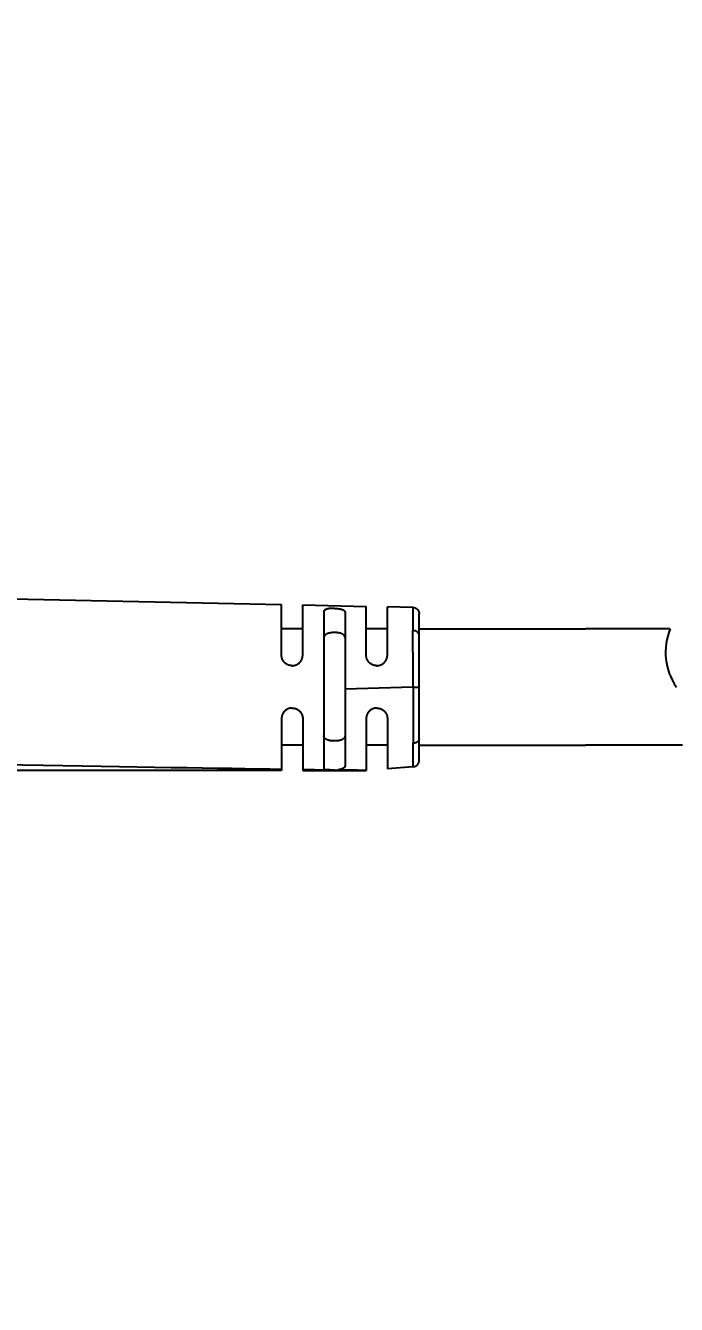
# Model space of a CAD drawing. Header units: inches. Extents: x 0 to 77285, y -118 to 40065.
# Drawn here: x 12910.6 to 12941.3, y 23756.4 to 23816.8 of the extents above; entities that cross this region are included whole.
import ezdxf

# ---------------------------------------------------------------- set-up
doc = ezdxf.new("R2010")
doc.units = ezdxf.units.IN
doc.header["$LTSCALE"] = 5
doc.header["$MEASUREMENT"] = 0
doc.layers.add('55', color=5, linetype='Continuous')
doc.styles.add('SCI', font='')
doc.styles.get('SCI').set_extended_font_data('Gulim')
doc.dimstyles.new('SCH', dxfattribs={"dimtxt": 2.5, "dimasz": 2, "dimexe": 1.25, "dimexo": 0.625, "dimtad": 1, "dimdec": 8, "dimtxsty": 'SCI', "dimcen": 2.5, "dimclrd": 4, "dimclre": 4, "dimclrt": 7, "dimadec": 8, "dimazin": 2, "dimtfac": 1, "dimtdec": 8, "dimtmove": 0, "dimatfit": 3, "dimfxl": 1, "dimarcsym": 0})

# ---------------------------------------------------------------- blocks, each defined once
blk = doc.blocks.new('A$C9060243b')
for p, q in [((-2.75, -383.636), (-2.75, -387.642)), ((2.75, -383.056), (2.75, -387.642)), ((-2.75, -395.504), (-2.75, -387.642)), ((2.75, -395.504), (2.75, -387.642)), ((3.465, -395.504), (-3.465, -395.504)), ((0, -395.789), (0, -395.504)), ((-3.765, -395.798), (-3.791, -397.004)), ((-3.765, -395.798), (-2.667, -395.795)), ((0, -395.789), (0.097, -399.004)), ((3.764, -395.78), (3.864, -397.004)), ((-1.509, -397.004), (-3.791, -397.004)), ((-2.762, -398.004), (-2.762, -397.004)), ((1.491, -397.004), (3.864, -397.004)), ((2.738, -398.004), (2.738, -397.004)), ((-3.877, -401.004), (-3.812, -398.004)), ((-1.509, -398.004), (-3.812, -398.004)), ((1.491, -398.004), (3.942, -398.004)), ((3.942, -401.004), (3.942, -398.004)), ((-3.536, -399.004), (3.731, -399.004)), ((-3.562, -400.004), (3.817, -400.004)), ((-1.509, -401.004), (-3.877, -401.004)), ((-2.762, -402.004), (-2.762, -401.004)), ((1.491, -401.004), (3.942, -401.004)), ((2.738, -402.004), (2.738, -401.004)), ((-4.361, -423.504), (-3.898, -402.004)), ((-1.509, -402.004), (-3.898, -402.004)), ((1.491, -402.004), (3.942, -402.004)), ((3.942, -402.004), (3.942, -423.504))]:
    blk.add_line(p, q)
for points in [[(-3.765, -395.798), (-3.763, -395.773), (-3.76, -395.75), (-3.755, -395.727), (-3.748, -395.705), (-3.74, -395.683), (-3.729, -395.662), (-3.718, -395.643), (-3.705, -395.624), (-3.69, -395.606), (-3.675, -395.59), (-3.658, -395.574), (-3.64, -395.56), (-3.621, -395.548), (-3.601, -395.537), (-3.58, -395.527), (-3.559, -395.519), (-3.536, -395.513), (-3.513, -395.508), (-3.489, -395.505), (-3.465, -395.504)], [(-2.454, -395.504), (-2.471, -395.505), (-2.488, -395.508), (-2.504, -395.513), (-2.52, -395.519), (-2.535, -395.527), (-2.55, -395.536), (-2.564, -395.547), (-2.577, -395.56), (-2.59, -395.574), (-2.602, -395.589), (-2.613, -395.605), (-2.623, -395.623), (-2.633, -395.641), (-2.641, -395.661), (-2.648, -395.681), (-2.654, -395.703), (-2.659, -395.725), (-2.663, -395.748), (-2.665, -395.771), (-2.667, -395.795)], [(2.446, -395.504), (2.463, -395.505), (2.479, -395.508), (2.495, -395.512), (2.51, -395.518), (2.525, -395.526), (2.539, -395.535), (2.553, -395.545), (2.566, -395.557), (2.579, -395.57), (2.59, -395.584), (2.601, -395.6), (2.612, -395.617), (2.621, -395.634), (2.629, -395.653), (2.637, -395.673), (2.643, -395.693), (2.648, -395.714), (2.653, -395.736), (2.656, -395.759), (2.657, -395.782)], [(3.764, -395.78), (3.761, -395.757), (3.757, -395.734), (3.751, -395.712), (3.743, -395.691), (3.734, -395.671), (3.723, -395.651), (3.711, -395.633), (3.698, -395.615), (3.684, -395.599), (3.668, -395.583), (3.652, -395.569), (3.634, -395.556), (3.615, -395.545), (3.596, -395.534), (3.576, -395.525), (3.555, -395.518), (3.533, -395.512), (3.511, -395.508), (3.488, -395.505), (3.465, -395.504)], [(0, -395.789), (-0.154, -395.789), (-0.306, -395.789), (-0.457, -395.79), (-0.606, -395.79), (-0.754, -395.79), (-0.9, -395.791), (-1.043, -395.791), (-1.185, -395.791), (-1.324, -395.792), (-1.461, -395.792), (-1.596, -395.792), (-1.727, -395.793), (-1.856, -395.793), (-1.982, -395.793), (-2.105, -395.794), (-2.224, -395.794), (-2.34, -395.794), (-2.453, -395.795), (-2.562, -395.795), (-2.667, -395.795)], [(0, -395.789), (0.144, -395.788), (0.289, -395.788), (0.435, -395.788), (0.58, -395.787), (0.726, -395.787), (0.871, -395.787), (1.015, -395.786), (1.157, -395.786), (1.299, -395.785), (1.438, -395.785), (1.575, -395.785), (1.709, -395.785), (1.84, -395.784), (1.969, -395.784), (2.093, -395.784), (2.215, -395.783), (2.332, -395.783), (2.445, -395.783), (2.553, -395.782), (2.657, -395.782)], [(3.764, -395.78), (3.715, -395.78), (3.665, -395.78), (3.615, -395.78), (3.563, -395.78), (3.512, -395.78), (3.459, -395.78), (3.406, -395.78), (3.353, -395.781), (3.298, -395.781), (3.243, -395.781), (3.188, -395.781), (3.131, -395.781), (3.074, -395.781), (3.017, -395.781), (2.958, -395.782), (2.9, -395.782), (2.84, -395.782), (2.78, -395.782), (2.719, -395.782), (2.657, -395.782)], [(-1.009, -397.504), (-1.009, -397.491), (-1.009, -397.478), (-1.01, -397.465), (-1.011, -397.452), (-1.013, -397.439), (-1.015, -397.426), (-1.017, -397.413), (-1.02, -397.4), (-1.023, -397.388), (-1.026, -397.375), (-1.029, -397.362), (-1.033, -397.35), (-1.037, -397.337), (-1.042, -397.325), (-1.047, -397.313), (-1.052, -397.301), (-1.057, -397.289), (-1.063, -397.278), (-1.069, -397.266), (-1.075, -397.255), (-1.078, -397.251), (-1.08, -397.246), (-1.083, -397.241), (-1.086, -397.237), (-1.089, -397.232), (-1.092, -397.227), (-1.095, -397.223), (-1.098, -397.218), (-1.101, -397.214), (-1.105, -397.21), (-1.108, -397.205), (-1.111, -397.201), (-1.114, -397.196), (-1.118, -397.192), (-1.121, -397.188), (-1.125, -397.184), (-1.128, -397.18), (-1.132, -397.176), (-1.135, -397.172), (-1.139, -397.167), (-1.143, -397.163), (-1.147, -397.159), (-1.151, -397.155), (-1.155, -397.151), (-1.159, -397.147), (-1.163, -397.143), (-1.167, -397.139), (-1.171, -397.135), (-1.175, -397.132), (-1.179, -397.128), (-1.184, -397.124), (-1.188, -397.121), (-1.192, -397.117), (-1.197, -397.113), (-1.201, -397.11), (-1.206, -397.106), (-1.21, -397.103), (-1.215, -397.1), (-1.219, -397.096), (-1.224, -397.093), (-1.228, -397.09), (-1.233, -397.087), (-1.237, -397.084), (-1.242, -397.081), (-1.247, -397.078), (-1.251, -397.075), (-1.256, -397.073), (-1.261, -397.07), (-1.266, -397.067), (-1.271, -397.064), (-1.275, -397.062), (-1.28, -397.059), (-1.285, -397.057), (-1.29, -397.054), (-1.295, -397.052), (-1.3, -397.05), (-1.305, -397.047), (-1.31, -397.045), (-1.315, -397.043), (-1.32, -397.041), (-1.327, -397.038), (-1.334, -397.036), (-1.341, -397.033), (-1.348, -397.031), (-1.355, -397.028), (-1.362, -397.026), (-1.369, -397.024), (-1.376, -397.022), (-1.383, -397.02), (-1.391, -397.018), (-1.398, -397.017), (-1.405, -397.015), (-1.412, -397.014), (-1.419, -397.012), (-1.427, -397.011), (-1.434, -397.01), (-1.441, -397.009), (-1.449, -397.008), (-1.456, -397.007), (-1.463, -397.006), (-1.465, -397.006), (-1.468, -397.006), (-1.47, -397.006), (-1.472, -397.005), (-1.474, -397.005), (-1.477, -397.005), (-1.479, -397.005), (-1.481, -397.005), (-1.484, -397.005), (-1.486, -397.005), (-1.488, -397.005), (-1.49, -397.004), (-1.493, -397.004), (-1.495, -397.004), (-1.497, -397.004), (-1.5, -397.004), (-1.502, -397.004), (-1.504, -397.004), (-1.506, -397.004), (-1.509, -397.004)], [(-1.009, -397.504), (-1.009, -397.507), (-1.009, -397.509), (-1.009, -397.512), (-1.009, -397.514), (-1.009, -397.516), (-1.009, -397.519), (-1.009, -397.521), (-1.009, -397.524), (-1.009, -397.526), (-1.009, -397.529), (-1.009, -397.531), (-1.009, -397.534), (-1.01, -397.536), (-1.01, -397.539), (-1.01, -397.541), (-1.01, -397.544), (-1.01, -397.546), (-1.011, -397.549), (-1.011, -397.551), (-1.011, -397.554), (-1.012, -397.561), (-1.013, -397.569), (-1.014, -397.577), (-1.015, -397.585), (-1.017, -397.593), (-1.018, -397.6), (-1.02, -397.608), (-1.021, -397.616), (-1.023, -397.624), (-1.025, -397.631), (-1.027, -397.639), (-1.029, -397.646), (-1.032, -397.654), (-1.034, -397.662), (-1.037, -397.669), (-1.039, -397.676), (-1.042, -397.684), (-1.045, -397.691), (-1.048, -397.698), (-1.051, -397.706), (-1.053, -397.711), (-1.056, -397.716), (-1.058, -397.721), (-1.061, -397.727), (-1.063, -397.732), (-1.066, -397.737), (-1.069, -397.742), (-1.072, -397.747), (-1.075, -397.752), (-1.077, -397.757), (-1.08, -397.762), (-1.083, -397.767), (-1.086, -397.772), (-1.09, -397.777), (-1.093, -397.782), (-1.096, -397.787), (-1.099, -397.791), (-1.103, -397.796), (-1.106, -397.801), (-1.109, -397.805), (-1.113, -397.81), (-1.117, -397.814), (-1.12, -397.819), (-1.124, -397.823), (-1.128, -397.828), (-1.131, -397.832), (-1.135, -397.837), (-1.139, -397.841), (-1.143, -397.845), (-1.147, -397.849), (-1.151, -397.854), (-1.155, -397.858), (-1.159, -397.862), (-1.163, -397.866), (-1.167, -397.87), (-1.172, -397.874), (-1.176, -397.877), (-1.18, -397.881), (-1.185, -397.885), (-1.189, -397.889), (-1.193, -397.892), (-1.197, -397.895), (-1.202, -397.899), (-1.206, -397.902), (-1.21, -397.905), (-1.214, -397.908), (-1.219, -397.912), (-1.223, -397.915), (-1.228, -397.918), (-1.232, -397.921), (-1.237, -397.924), (-1.241, -397.927), (-1.246, -397.929), (-1.25, -397.932), (-1.255, -397.935), (-1.259, -397.938), (-1.264, -397.94), (-1.269, -397.943), (-1.273, -397.945), (-1.278, -397.948), (-1.289, -397.953), (-1.3, -397.958), (-1.311, -397.963), (-1.322, -397.968), (-1.333, -397.972), (-1.345, -397.976), (-1.356, -397.98), (-1.368, -397.984), (-1.379, -397.987), (-1.391, -397.99), (-1.403, -397.993), (-1.415, -397.995), (-1.426, -397.997), (-1.438, -397.999), (-1.45, -398.001), (-1.462, -398.002), (-1.474, -398.003), (-1.485, -398.004), (-1.497, -398.004), (-1.509, -398.004)], [(0.991, -397.504), (0.991, -397.502), (0.991, -397.499), (0.991, -397.497), (0.991, -397.494), (0.992, -397.492), (0.992, -397.489), (0.992, -397.487), (0.992, -397.484), (0.992, -397.482), (0.992, -397.479), (0.992, -397.477), (0.992, -397.474), (0.992, -397.472), (0.993, -397.47), (0.993, -397.467), (0.993, -397.465), (0.993, -397.462), (0.993, -397.46), (0.994, -397.457), (0.994, -397.455), (0.995, -397.447), (0.996, -397.439), (0.997, -397.431), (0.998, -397.423), (0.999, -397.416), (1.001, -397.408), (1.002, -397.4), (1.004, -397.392), (1.006, -397.384), (1.008, -397.377), (1.01, -397.369), (1.012, -397.361), (1.015, -397.354), (1.017, -397.346), (1.02, -397.339), (1.022, -397.331), (1.025, -397.324), (1.028, -397.317), (1.031, -397.309), (1.034, -397.302), (1.036, -397.297), (1.039, -397.292), (1.041, -397.287), (1.044, -397.281), (1.046, -397.276), (1.049, -397.271), (1.052, -397.266), (1.055, -397.261), (1.057, -397.256), (1.06, -397.251), (1.063, -397.246), (1.066, -397.241), (1.069, -397.236), (1.073, -397.231), (1.076, -397.226), (1.079, -397.222), (1.082, -397.217), (1.086, -397.212), (1.089, -397.207), (1.092, -397.203), (1.096, -397.198), (1.099, -397.194), (1.103, -397.189), (1.107, -397.185), (1.11, -397.18), (1.114, -397.176), (1.118, -397.172), (1.122, -397.167), (1.126, -397.163), (1.13, -397.159), (1.134, -397.155), (1.138, -397.151), (1.142, -397.147), (1.146, -397.143), (1.15, -397.139), (1.154, -397.135), (1.159, -397.131), (1.163, -397.127), (1.167, -397.123), (1.172, -397.12), (1.176, -397.116), (1.18, -397.113), (1.184, -397.11), (1.189, -397.106), (1.193, -397.103), (1.197, -397.1), (1.202, -397.097), (1.206, -397.094), (1.21, -397.091), (1.215, -397.088), (1.219, -397.085), (1.224, -397.082), (1.228, -397.079), (1.233, -397.076), (1.238, -397.073), (1.242, -397.071), (1.247, -397.068), (1.252, -397.065), (1.256, -397.063), (1.261, -397.06), (1.272, -397.055), (1.283, -397.05), (1.294, -397.045), (1.305, -397.04), (1.316, -397.036), (1.327, -397.032), (1.339, -397.028), (1.35, -397.025), (1.362, -397.021), (1.374, -397.018), (1.385, -397.016), (1.397, -397.013), (1.409, -397.011), (1.421, -397.009), (1.432, -397.008), (1.444, -397.006), (1.456, -397.005), (1.468, -397.005), (1.48, -397.004), (1.491, -397.004)], [(0.991, -397.504), (0.992, -397.517), (0.992, -397.529), (0.993, -397.542), (0.994, -397.554), (0.996, -397.567), (0.997, -397.58), (0.999, -397.592), (1.002, -397.605), (1.005, -397.617), (1.008, -397.629), (1.011, -397.642), (1.015, -397.654), (1.019, -397.666), (1.023, -397.678), (1.027, -397.69), (1.032, -397.701), (1.037, -397.713), (1.043, -397.724), (1.048, -397.736), (1.054, -397.747), (1.057, -397.751), (1.06, -397.756), (1.062, -397.761), (1.065, -397.766), (1.068, -397.77), (1.071, -397.775), (1.074, -397.779), (1.077, -397.784), (1.08, -397.789), (1.083, -397.793), (1.086, -397.797), (1.09, -397.802), (1.093, -397.806), (1.096, -397.811), (1.1, -397.815), (1.103, -397.819), (1.107, -397.823), (1.11, -397.828), (1.114, -397.832), (1.117, -397.836), (1.121, -397.84), (1.125, -397.844), (1.129, -397.848), (1.133, -397.853), (1.137, -397.857), (1.141, -397.861), (1.145, -397.865), (1.149, -397.869), (1.153, -397.873), (1.158, -397.877), (1.162, -397.88), (1.166, -397.884), (1.171, -397.888), (1.175, -397.891), (1.18, -397.895), (1.184, -397.899), (1.189, -397.902), (1.193, -397.905), (1.198, -397.909), (1.202, -397.912), (1.207, -397.915), (1.212, -397.919), (1.216, -397.922), (1.221, -397.925), (1.226, -397.928), (1.231, -397.931), (1.235, -397.934), (1.24, -397.936), (1.245, -397.939), (1.25, -397.942), (1.255, -397.945), (1.26, -397.947), (1.265, -397.95), (1.27, -397.952), (1.275, -397.955), (1.28, -397.957), (1.285, -397.959), (1.29, -397.962), (1.295, -397.964), (1.3, -397.966), (1.307, -397.969), (1.314, -397.972), (1.321, -397.974), (1.328, -397.977), (1.336, -397.979), (1.343, -397.982), (1.35, -397.984), (1.357, -397.986), (1.364, -397.988), (1.372, -397.99), (1.379, -397.991), (1.386, -397.993), (1.394, -397.994), (1.401, -397.996), (1.408, -397.997), (1.416, -397.998), (1.423, -397.999), (1.43, -398), (1.438, -398.001), (1.445, -398.002), (1.447, -398.002), (1.45, -398.002), (1.452, -398.003), (1.454, -398.003), (1.457, -398.003), (1.459, -398.003), (1.461, -398.003), (1.464, -398.003), (1.466, -398.003), (1.468, -398.004), (1.471, -398.004), (1.473, -398.004), (1.475, -398.004), (1.478, -398.004), (1.48, -398.004), (1.482, -398.004), (1.484, -398.004), (1.487, -398.004), (1.489, -398.004), (1.491, -398.004)], [(3.942, -398.004), (3.941, -398.03), (3.941, -398.062), (3.94, -398.099), (3.939, -398.14), (3.939, -398.186), (3.938, -398.237), (3.937, -398.292), (3.936, -398.352), (3.935, -398.415), (3.934, -398.483), (3.933, -398.554), (3.932, -398.629), (3.93, -398.708), (3.929, -398.79), (3.928, -398.875), (3.926, -398.963), (3.925, -399.054), (3.923, -399.147), (3.922, -399.244), (3.92, -399.342)], [(-3.716, -399.504), (-3.716, -399.502), (-3.716, -399.499), (-3.716, -399.497), (-3.716, -399.494), (-3.716, -399.492), (-3.716, -399.489), (-3.716, -399.487), (-3.716, -399.484), (-3.716, -399.482), (-3.716, -399.479), (-3.715, -399.477), (-3.715, -399.474), (-3.715, -399.472), (-3.715, -399.469), (-3.715, -399.467), (-3.715, -399.465), (-3.715, -399.462), (-3.715, -399.46), (-3.715, -399.457), (-3.714, -399.455), (-3.714, -399.447), (-3.714, -399.439), (-3.713, -399.431), (-3.713, -399.423), (-3.712, -399.415), (-3.712, -399.408), (-3.711, -399.4), (-3.71, -399.392), (-3.71, -399.384), (-3.709, -399.377), (-3.708, -399.369), (-3.707, -399.361), (-3.707, -399.354), (-3.706, -399.346), (-3.705, -399.339), (-3.704, -399.331), (-3.703, -399.324), (-3.702, -399.317), (-3.701, -399.309), (-3.7, -399.302), (-3.699, -399.297), (-3.699, -399.292), (-3.698, -399.286), (-3.697, -399.281), (-3.696, -399.276), (-3.695, -399.271), (-3.694, -399.266), (-3.693, -399.261), (-3.692, -399.255), (-3.692, -399.25), (-3.691, -399.245), (-3.69, -399.241), (-3.689, -399.236), (-3.688, -399.231), (-3.687, -399.226), (-3.686, -399.221), (-3.684, -399.216), (-3.683, -399.212), (-3.682, -399.207), (-3.681, -399.202), (-3.68, -399.198), (-3.679, -399.193), (-3.678, -399.189), (-3.677, -399.184), (-3.675, -399.18), (-3.674, -399.176), (-3.673, -399.171), (-3.672, -399.167), (-3.67, -399.163), (-3.669, -399.158), (-3.668, -399.154), (-3.666, -399.15), (-3.665, -399.146), (-3.664, -399.142), (-3.662, -399.138), (-3.661, -399.134), (-3.659, -399.13), (-3.658, -399.127), (-3.657, -399.123), (-3.655, -399.119), (-3.654, -399.116), (-3.652, -399.112), (-3.651, -399.109), (-3.649, -399.106), (-3.648, -399.103), (-3.647, -399.099), (-3.645, -399.096), (-3.644, -399.093), (-3.642, -399.09), (-3.64, -399.087), (-3.639, -399.084), (-3.637, -399.081), (-3.636, -399.078), (-3.634, -399.076), (-3.633, -399.073), (-3.631, -399.07), (-3.629, -399.068), (-3.628, -399.065), (-3.626, -399.063), (-3.624, -399.06), (-3.621, -399.055), (-3.617, -399.05), (-3.613, -399.045), (-3.609, -399.04), (-3.605, -399.036), (-3.6, -399.032), (-3.596, -399.028), (-3.592, -399.024), (-3.587, -399.021), (-3.583, -399.018), (-3.579, -399.016), (-3.574, -399.013), (-3.569, -399.011), (-3.565, -399.009), (-3.56, -399.008), (-3.556, -399.006), (-3.551, -399.005), (-3.546, -399.005), (-3.541, -399.004), (-3.536, -399.004)], [(-2.317, -399.004), (-2.328, -399.004), (-2.339, -399.005), (-2.349, -399.007), (-2.359, -399.009), (-2.369, -399.011), (-2.378, -399.014), (-2.387, -399.017), (-2.396, -399.021), (-2.405, -399.026), (-2.413, -399.03), (-2.422, -399.036), (-2.429, -399.041), (-2.437, -399.047), (-2.444, -399.054), (-2.452, -399.06), (-2.458, -399.068), (-2.465, -399.075), (-2.472, -399.083), (-2.478, -399.091), (-2.484, -399.1), (-2.492, -399.112), (-2.5, -399.126), (-2.507, -399.141), (-2.514, -399.156), (-2.521, -399.172), (-2.528, -399.189), (-2.534, -399.207), (-2.539, -399.226), (-2.545, -399.245), (-2.55, -399.265), (-2.554, -399.286), (-2.558, -399.308), (-2.562, -399.33), (-2.565, -399.353), (-2.568, -399.377), (-2.57, -399.401), (-2.572, -399.426), (-2.573, -399.451), (-2.574, -399.477), (-2.574, -399.504)], [(2.293, -399.004), (2.304, -399.004), (2.314, -399.005), (2.325, -399.007), (2.335, -399.009), (2.344, -399.011), (2.354, -399.014), (2.363, -399.017), (2.372, -399.021), (2.381, -399.026), (2.389, -399.03), (2.397, -399.036), (2.405, -399.041), (2.413, -399.047), (2.42, -399.054), (2.427, -399.06), (2.434, -399.068), (2.441, -399.075), (2.447, -399.083), (2.453, -399.091), (2.459, -399.1), (2.467, -399.112), (2.475, -399.126), (2.483, -399.141), (2.49, -399.156), (2.497, -399.172), (2.503, -399.189), (2.509, -399.207), (2.515, -399.226), (2.52, -399.245), (2.525, -399.265), (2.53, -399.286), (2.534, -399.308), (2.537, -399.33), (2.541, -399.353), (2.543, -399.377), (2.545, -399.401), (2.547, -399.426), (2.549, -399.451), (2.549, -399.477), (2.55, -399.504)], [(3.731, -399.004), (3.732, -399.004), (3.733, -399.004), (3.734, -399.004), (3.735, -399.004), (3.736, -399.004), (3.737, -399.004), (3.738, -399.004), (3.739, -399.004), (3.74, -399.005), (3.741, -399.005), (3.742, -399.005), (3.742, -399.005), (3.743, -399.005), (3.744, -399.005), (3.745, -399.005), (3.746, -399.005), (3.747, -399.006), (3.748, -399.006), (3.749, -399.006), (3.75, -399.006), (3.753, -399.007), (3.756, -399.008), (3.759, -399.009), (3.762, -399.01), (3.765, -399.011), (3.768, -399.012), (3.771, -399.014), (3.774, -399.015), (3.776, -399.017), (3.779, -399.019), (3.782, -399.02), (3.785, -399.022), (3.788, -399.024), (3.791, -399.027), (3.793, -399.029), (3.796, -399.031), (3.799, -399.034), (3.802, -399.036), (3.804, -399.039), (3.807, -399.042), (3.809, -399.044), (3.811, -399.046), (3.813, -399.048), (3.815, -399.051), (3.817, -399.053), (3.819, -399.055), (3.821, -399.058), (3.823, -399.06), (3.824, -399.063), (3.826, -399.065), (3.828, -399.068), (3.83, -399.071), (3.832, -399.074), (3.834, -399.076), (3.835, -399.079), (3.837, -399.082), (3.839, -399.085), (3.841, -399.088), (3.843, -399.091), (3.844, -399.095), (3.846, -399.098), (3.848, -399.101), (3.85, -399.105), (3.851, -399.108), (3.853, -399.111), (3.855, -399.115), (3.856, -399.118), (3.858, -399.122), (3.86, -399.126), (3.861, -399.129), (3.863, -399.133), (3.865, -399.137), (3.866, -399.141), (3.868, -399.145), (3.869, -399.149), (3.871, -399.153), (3.872, -399.157), (3.874, -399.161), (3.876, -399.165), (3.877, -399.169), (3.878, -399.173), (3.88, -399.177), (3.881, -399.182), (3.883, -399.186), (3.884, -399.19), (3.885, -399.194), (3.887, -399.199), (3.888, -399.203), (3.889, -399.207), (3.891, -399.212), (3.892, -399.216), (3.893, -399.221), (3.894, -399.225), (3.896, -399.23), (3.897, -399.234), (3.898, -399.239), (3.899, -399.243), (3.901, -399.248), (3.902, -399.253), (3.903, -399.258), (3.904, -399.262), (3.905, -399.266), (3.906, -399.27), (3.907, -399.274), (3.908, -399.278), (3.909, -399.282), (3.909, -399.286), (3.91, -399.29), (3.911, -399.295), (3.912, -399.299), (3.913, -399.303), (3.914, -399.307), (3.915, -399.312), (3.916, -399.316), (3.916, -399.32), (3.917, -399.325), (3.918, -399.329), (3.919, -399.333), (3.92, -399.338), (3.92, -399.342)], [(3.922, -399.504), (3.922, -399.495), (3.922, -399.485), (3.922, -399.476), (3.921, -399.467), (3.921, -399.458), (3.921, -399.449), (3.921, -399.441), (3.921, -399.432), (3.921, -399.424), (3.921, -399.415), (3.921, -399.407), (3.921, -399.4), (3.921, -399.392), (3.921, -399.384), (3.921, -399.377), (3.921, -399.369), (3.921, -399.362), (3.921, -399.355), (3.921, -399.349), (3.92, -399.342)], [(-3.716, -399.504), (-3.716, -399.517), (-3.717, -399.529), (-3.717, -399.542), (-3.717, -399.555), (-3.717, -399.568), (-3.716, -399.58), (-3.716, -399.593), (-3.716, -399.605), (-3.715, -399.618), (-3.715, -399.63), (-3.714, -399.643), (-3.714, -399.655), (-3.713, -399.667), (-3.712, -399.679), (-3.711, -399.691), (-3.71, -399.703), (-3.709, -399.714), (-3.708, -399.726), (-3.706, -399.737), (-3.705, -399.748), (-3.704, -399.753), (-3.703, -399.758), (-3.703, -399.762), (-3.702, -399.767), (-3.701, -399.772), (-3.701, -399.776), (-3.7, -399.781), (-3.699, -399.785), (-3.698, -399.79), (-3.698, -399.794), (-3.697, -399.799), (-3.696, -399.803), (-3.695, -399.808), (-3.694, -399.812), (-3.693, -399.816), (-3.692, -399.82), (-3.692, -399.825), (-3.691, -399.829), (-3.69, -399.833), (-3.689, -399.837), (-3.688, -399.841), (-3.687, -399.846), (-3.686, -399.85), (-3.684, -399.854), (-3.683, -399.858), (-3.682, -399.862), (-3.681, -399.866), (-3.68, -399.87), (-3.679, -399.874), (-3.677, -399.878), (-3.676, -399.881), (-3.675, -399.885), (-3.674, -399.889), (-3.672, -399.892), (-3.671, -399.896), (-3.67, -399.899), (-3.668, -399.903), (-3.667, -399.906), (-3.666, -399.91), (-3.664, -399.913), (-3.663, -399.916), (-3.662, -399.919), (-3.66, -399.922), (-3.659, -399.925), (-3.657, -399.928), (-3.656, -399.931), (-3.654, -399.934), (-3.653, -399.937), (-3.651, -399.94), (-3.65, -399.942), (-3.648, -399.945), (-3.646, -399.948), (-3.645, -399.95), (-3.643, -399.953), (-3.642, -399.955), (-3.64, -399.957), (-3.638, -399.96), (-3.637, -399.962), (-3.635, -399.964), (-3.633, -399.966), (-3.631, -399.969), (-3.628, -399.972), (-3.626, -399.974), (-3.623, -399.977), (-3.621, -399.979), (-3.618, -399.982), (-3.616, -399.984), (-3.613, -399.986), (-3.611, -399.988), (-3.608, -399.99), (-3.605, -399.991), (-3.603, -399.993), (-3.6, -399.995), (-3.597, -399.996), (-3.595, -399.997), (-3.592, -399.998), (-3.589, -399.999), (-3.586, -400), (-3.583, -400.001), (-3.581, -400.002), (-3.58, -400.002), (-3.579, -400.002), (-3.578, -400.003), (-3.577, -400.003), (-3.576, -400.003), (-3.575, -400.003), (-3.574, -400.003), (-3.573, -400.003), (-3.572, -400.003), (-3.571, -400.004), (-3.571, -400.004), (-3.57, -400.004), (-3.569, -400.004), (-3.568, -400.004), (-3.567, -400.004), (-3.566, -400.004), (-3.565, -400.004), (-3.564, -400.004), (-3.563, -400.004), (-3.562, -400.004)], [(-2.574, -399.504), (-2.574, -399.522), (-2.573, -399.54), (-2.573, -399.557), (-2.572, -399.574), (-2.571, -399.591), (-2.57, -399.608), (-2.568, -399.624), (-2.567, -399.639), (-2.565, -399.655), (-2.563, -399.67), (-2.561, -399.684), (-2.558, -399.699), (-2.556, -399.712), (-2.553, -399.726), (-2.55, -399.739), (-2.547, -399.752), (-2.544, -399.764), (-2.541, -399.776), (-2.538, -399.787), (-2.535, -399.798), (-2.528, -399.816), (-2.522, -399.834), (-2.515, -399.851), (-2.507, -399.867), (-2.499, -399.882), (-2.491, -399.897), (-2.482, -399.911), (-2.473, -399.924), (-2.463, -399.936), (-2.452, -399.947), (-2.441, -399.958), (-2.43, -399.967), (-2.417, -399.976), (-2.405, -399.983), (-2.392, -399.989), (-2.378, -399.995), (-2.364, -399.999), (-2.349, -400.002), (-2.333, -400.004), (-2.317, -400.004)], [(2.55, -399.504), (2.549, -399.522), (2.549, -399.54), (2.548, -399.557), (2.548, -399.574), (2.547, -399.591), (2.545, -399.608), (2.544, -399.624), (2.542, -399.639), (2.54, -399.655), (2.538, -399.67), (2.536, -399.684), (2.534, -399.699), (2.531, -399.712), (2.529, -399.726), (2.526, -399.739), (2.523, -399.752), (2.52, -399.764), (2.517, -399.776), (2.514, -399.787), (2.51, -399.798), (2.504, -399.816), (2.498, -399.834), (2.491, -399.851), (2.483, -399.867), (2.475, -399.882), (2.467, -399.897), (2.458, -399.911), (2.448, -399.924), (2.438, -399.936), (2.428, -399.947), (2.417, -399.958), (2.405, -399.967), (2.393, -399.976), (2.38, -399.983), (2.367, -399.989), (2.353, -399.995), (2.339, -399.999), (2.324, -400.002), (2.309, -400.004), (2.293, -400.004)], [(3.817, -400.004), (3.819, -400.004), (3.821, -400.004), (3.823, -400.004), (3.825, -400.004), (3.826, -400.004), (3.828, -400.003), (3.83, -400.003), (3.832, -400.003), (3.834, -400.002), (3.835, -400.002), (3.837, -400.002), (3.839, -400.001), (3.841, -400.001), (3.842, -400), (3.844, -399.999), (3.846, -399.999), (3.847, -399.998), (3.849, -399.997), (3.851, -399.997), (3.852, -399.996), (3.855, -399.995), (3.857, -399.993), (3.859, -399.992), (3.861, -399.991), (3.863, -399.989), (3.865, -399.987), (3.868, -399.986), (3.87, -399.984), (3.872, -399.982), (3.874, -399.98), (3.876, -399.978), (3.878, -399.976), (3.88, -399.974), (3.882, -399.972), (3.884, -399.97), (3.885, -399.967), (3.887, -399.965), (3.889, -399.962), (3.891, -399.96), (3.893, -399.957), (3.894, -399.955), (3.895, -399.954), (3.896, -399.952), (3.897, -399.95), (3.898, -399.949), (3.899, -399.947), (3.9, -399.945), (3.901, -399.943), (3.901, -399.942), (3.902, -399.94), (3.903, -399.938), (3.904, -399.936), (3.905, -399.934), (3.906, -399.932), (3.907, -399.93), (3.908, -399.928), (3.909, -399.926), (3.91, -399.924), (3.91, -399.922), (3.911, -399.92)], [(3.894, -401.004), (3.895, -400.95), (3.896, -400.895), (3.897, -400.841), (3.897, -400.786), (3.898, -400.732), (3.899, -400.677), (3.9, -400.623), (3.901, -400.568), (3.902, -400.514), (3.903, -400.46), (3.904, -400.406), (3.904, -400.352), (3.905, -400.297), (3.906, -400.243), (3.907, -400.189), (3.908, -400.135), (3.909, -400.081), (3.91, -400.028), (3.91, -399.974), (3.911, -399.92)], [(3.922, -399.504), (3.922, -399.531), (3.921, -399.558), (3.921, -399.585), (3.921, -399.61), (3.921, -399.635), (3.921, -399.659), (3.92, -399.683), (3.92, -399.706), (3.919, -399.728), (3.919, -399.75), (3.918, -399.771), (3.918, -399.791), (3.917, -399.81), (3.916, -399.828), (3.916, -399.846), (3.915, -399.862), (3.914, -399.878), (3.913, -399.893), (3.912, -399.907), (3.911, -399.92)], [(-1.009, -401.504), (-1.009, -401.491), (-1.009, -401.478), (-1.01, -401.465), (-1.011, -401.452), (-1.013, -401.439), (-1.015, -401.426), (-1.017, -401.413), (-1.02, -401.4), (-1.023, -401.387), (-1.026, -401.374), (-1.03, -401.361), (-1.034, -401.349), (-1.038, -401.336), (-1.042, -401.324), (-1.047, -401.312), (-1.052, -401.3), (-1.058, -401.288), (-1.064, -401.276), (-1.07, -401.265), (-1.076, -401.254), (-1.079, -401.249), (-1.081, -401.244), (-1.084, -401.24), (-1.087, -401.235), (-1.09, -401.231), (-1.093, -401.226), (-1.096, -401.221), (-1.099, -401.217), (-1.102, -401.213), (-1.106, -401.208), (-1.109, -401.204), (-1.112, -401.199), (-1.116, -401.195), (-1.119, -401.191), (-1.122, -401.187), (-1.126, -401.183), (-1.129, -401.178), (-1.133, -401.174), (-1.136, -401.17), (-1.14, -401.166), (-1.144, -401.162), (-1.148, -401.158), (-1.152, -401.154), (-1.156, -401.15), (-1.16, -401.146), (-1.164, -401.142), (-1.168, -401.138), (-1.172, -401.134), (-1.176, -401.131), (-1.18, -401.127), (-1.185, -401.123), (-1.189, -401.12), (-1.193, -401.116), (-1.198, -401.112), (-1.202, -401.109), (-1.207, -401.106), (-1.211, -401.102), (-1.216, -401.099), (-1.22, -401.096), (-1.225, -401.093), (-1.229, -401.089), (-1.234, -401.086), (-1.238, -401.083), (-1.243, -401.08), (-1.248, -401.078), (-1.252, -401.075), (-1.257, -401.072), (-1.262, -401.069), (-1.267, -401.067), (-1.272, -401.064), (-1.276, -401.061), (-1.281, -401.059), (-1.286, -401.056), (-1.291, -401.054), (-1.296, -401.052), (-1.301, -401.049), (-1.306, -401.047), (-1.311, -401.045), (-1.316, -401.043), (-1.321, -401.041), (-1.328, -401.038), (-1.335, -401.035), (-1.342, -401.033), (-1.349, -401.03), (-1.356, -401.028), (-1.363, -401.026), (-1.37, -401.024), (-1.377, -401.022), (-1.384, -401.02), (-1.391, -401.018), (-1.398, -401.016), (-1.405, -401.015), (-1.413, -401.013), (-1.42, -401.012), (-1.427, -401.011), (-1.434, -401.01), (-1.442, -401.009), (-1.449, -401.008), (-1.456, -401.007), (-1.463, -401.006), (-1.466, -401.006), (-1.468, -401.006), (-1.47, -401.006), (-1.472, -401.005), (-1.475, -401.005), (-1.477, -401.005), (-1.479, -401.005), (-1.481, -401.005), (-1.484, -401.005), (-1.486, -401.005), (-1.488, -401.005), (-1.49, -401.004), (-1.493, -401.004), (-1.495, -401.004), (-1.497, -401.004), (-1.5, -401.004), (-1.502, -401.004), (-1.504, -401.004), (-1.506, -401.004), (-1.509, -401.004)], [(0.991, -401.504), (0.991, -401.502), (0.991, -401.499), (0.991, -401.497), (0.991, -401.494), (0.992, -401.492), (0.992, -401.489), (0.992, -401.487), (0.992, -401.484), (0.992, -401.482), (0.992, -401.479), (0.992, -401.477), (0.992, -401.474), (0.992, -401.472), (0.993, -401.47), (0.993, -401.467), (0.993, -401.465), (0.993, -401.462), (0.993, -401.46), (0.994, -401.457), (0.994, -401.455), (0.995, -401.447), (0.996, -401.439), (0.997, -401.431), (0.998, -401.423), (0.999, -401.415), (1.001, -401.408), (1.002, -401.4), (1.004, -401.392), (1.006, -401.384), (1.008, -401.377), (1.01, -401.369), (1.012, -401.361), (1.015, -401.354), (1.017, -401.346), (1.02, -401.339), (1.022, -401.331), (1.025, -401.324), (1.028, -401.316), (1.031, -401.309), (1.034, -401.302), (1.036, -401.297), (1.039, -401.291), (1.041, -401.286), (1.044, -401.281), (1.047, -401.276), (1.049, -401.271), (1.052, -401.265), (1.055, -401.26), (1.058, -401.255), (1.061, -401.25), (1.064, -401.245), (1.067, -401.24), (1.07, -401.235), (1.073, -401.231), (1.076, -401.226), (1.079, -401.221), (1.083, -401.216), (1.086, -401.211), (1.089, -401.207), (1.093, -401.202), (1.096, -401.198), (1.1, -401.193), (1.104, -401.188), (1.107, -401.184), (1.111, -401.179), (1.115, -401.175), (1.119, -401.171), (1.123, -401.166), (1.127, -401.162), (1.131, -401.158), (1.135, -401.154), (1.139, -401.15), (1.143, -401.146), (1.147, -401.142), (1.151, -401.138), (1.156, -401.134), (1.16, -401.13), (1.164, -401.126), (1.169, -401.122), (1.173, -401.119), (1.177, -401.115), (1.182, -401.112), (1.186, -401.108), (1.19, -401.105), (1.195, -401.102), (1.199, -401.099), (1.203, -401.095), (1.208, -401.092), (1.212, -401.089), (1.217, -401.086), (1.222, -401.083), (1.226, -401.08), (1.231, -401.077), (1.235, -401.075), (1.24, -401.072), (1.245, -401.069), (1.249, -401.067), (1.254, -401.064), (1.259, -401.061), (1.264, -401.059), (1.274, -401.054), (1.285, -401.049), (1.296, -401.044), (1.307, -401.039), (1.318, -401.035), (1.329, -401.031), (1.341, -401.028), (1.352, -401.024), (1.363, -401.021), (1.375, -401.018), (1.386, -401.015), (1.398, -401.013), (1.41, -401.011), (1.421, -401.009), (1.433, -401.008), (1.445, -401.006), (1.456, -401.005), (1.468, -401.005), (1.48, -401.004), (1.491, -401.004)], [(-1.009, -401.504), (-1.009, -401.507), (-1.009, -401.509), (-1.009, -401.512), (-1.009, -401.514), (-1.009, -401.516), (-1.009, -401.519), (-1.009, -401.521), (-1.009, -401.524), (-1.009, -401.526), (-1.009, -401.529), (-1.009, -401.531), (-1.009, -401.534), (-1.01, -401.536), (-1.01, -401.539), (-1.01, -401.541), (-1.01, -401.544), (-1.01, -401.546), (-1.011, -401.549), (-1.011, -401.551), (-1.011, -401.554), (-1.012, -401.561), (-1.013, -401.569), (-1.014, -401.577), (-1.015, -401.585), (-1.017, -401.593), (-1.018, -401.6), (-1.02, -401.608), (-1.021, -401.616), (-1.023, -401.623), (-1.025, -401.631), (-1.027, -401.639), (-1.029, -401.646), (-1.032, -401.654), (-1.034, -401.661), (-1.037, -401.669), (-1.039, -401.676), (-1.042, -401.684), (-1.045, -401.691), (-1.048, -401.698), (-1.051, -401.705), (-1.053, -401.711), (-1.056, -401.716), (-1.058, -401.721), (-1.061, -401.726), (-1.063, -401.732), (-1.066, -401.737), (-1.069, -401.742), (-1.072, -401.747), (-1.074, -401.752), (-1.077, -401.757), (-1.08, -401.762), (-1.083, -401.767), (-1.086, -401.772), (-1.089, -401.777), (-1.093, -401.782), (-1.096, -401.786), (-1.099, -401.791), (-1.102, -401.796), (-1.106, -401.8), (-1.109, -401.805), (-1.113, -401.81), (-1.116, -401.814), (-1.12, -401.819), (-1.124, -401.823), (-1.127, -401.828), (-1.131, -401.832), (-1.135, -401.836), (-1.139, -401.841), (-1.143, -401.845), (-1.147, -401.849), (-1.151, -401.853), (-1.155, -401.857), (-1.159, -401.861), (-1.163, -401.865), (-1.167, -401.869), (-1.171, -401.873), (-1.176, -401.877), (-1.18, -401.881), (-1.184, -401.885), (-1.188, -401.888), (-1.193, -401.892), (-1.197, -401.895), (-1.201, -401.898), (-1.205, -401.902), (-1.21, -401.905), (-1.214, -401.908), (-1.218, -401.911), (-1.223, -401.914), (-1.227, -401.917), (-1.231, -401.92), (-1.236, -401.923), (-1.24, -401.926), (-1.245, -401.929), (-1.249, -401.932), (-1.254, -401.934), (-1.258, -401.937), (-1.263, -401.94), (-1.268, -401.942), (-1.272, -401.945), (-1.277, -401.947), (-1.288, -401.953), (-1.299, -401.958), (-1.31, -401.963), (-1.321, -401.968), (-1.333, -401.972), (-1.344, -401.976), (-1.356, -401.98), (-1.367, -401.984), (-1.379, -401.987), (-1.391, -401.99), (-1.402, -401.993), (-1.414, -401.995), (-1.426, -401.997), (-1.438, -401.999), (-1.45, -402.001), (-1.462, -402.002), (-1.473, -402.003), (-1.485, -402.004), (-1.497, -402.004), (-1.509, -402.004)], [(0.991, -401.504), (0.992, -401.516), (0.992, -401.529), (0.993, -401.541), (0.994, -401.553), (0.995, -401.565), (0.997, -401.578), (0.999, -401.59), (1.001, -401.602), (1.004, -401.614), (1.007, -401.626), (1.01, -401.638), (1.013, -401.65), (1.017, -401.662), (1.021, -401.674), (1.025, -401.685), (1.03, -401.697), (1.035, -401.708), (1.04, -401.719), (1.045, -401.73), (1.051, -401.741), (1.054, -401.746), (1.056, -401.751), (1.059, -401.755), (1.062, -401.76), (1.065, -401.765), (1.068, -401.77), (1.071, -401.774), (1.074, -401.779), (1.077, -401.783), (1.08, -401.788), (1.083, -401.792), (1.086, -401.797), (1.089, -401.801), (1.093, -401.806), (1.096, -401.81), (1.099, -401.814), (1.103, -401.819), (1.106, -401.823), (1.11, -401.827), (1.113, -401.831), (1.117, -401.836), (1.121, -401.84), (1.125, -401.844), (1.129, -401.848), (1.133, -401.853), (1.137, -401.857), (1.141, -401.861), (1.145, -401.865), (1.149, -401.869), (1.154, -401.873), (1.158, -401.877), (1.162, -401.881), (1.167, -401.884), (1.171, -401.888), (1.176, -401.892), (1.18, -401.895), (1.185, -401.899), (1.189, -401.902), (1.194, -401.906), (1.198, -401.909), (1.203, -401.913), (1.208, -401.916), (1.212, -401.919), (1.217, -401.922), (1.222, -401.925), (1.227, -401.928), (1.232, -401.931), (1.236, -401.934), (1.241, -401.937), (1.246, -401.94), (1.251, -401.943), (1.256, -401.945), (1.261, -401.948), (1.266, -401.951), (1.271, -401.953), (1.276, -401.956), (1.282, -401.958), (1.287, -401.96), (1.292, -401.963), (1.297, -401.965), (1.304, -401.968), (1.311, -401.971), (1.318, -401.973), (1.326, -401.976), (1.333, -401.978), (1.34, -401.981), (1.348, -401.983), (1.355, -401.985), (1.362, -401.987), (1.37, -401.989), (1.377, -401.991), (1.384, -401.993), (1.392, -401.994), (1.399, -401.996), (1.407, -401.997), (1.414, -401.998), (1.422, -401.999), (1.429, -402), (1.437, -402.001), (1.444, -402.002), (1.447, -402.002), (1.449, -402.002), (1.451, -402.003), (1.454, -402.003), (1.456, -402.003), (1.458, -402.003), (1.461, -402.003), (1.463, -402.003), (1.465, -402.003), (1.468, -402.004), (1.47, -402.004), (1.473, -402.004), (1.475, -402.004), (1.477, -402.004), (1.48, -402.004), (1.482, -402.004), (1.484, -402.004), (1.487, -402.004), (1.489, -402.004), (1.491, -402.004)], [(3.612, -418.336), (3.63, -417.278), (3.647, -416.243), (3.663, -415.23), (3.68, -414.241), (3.696, -413.275), (3.711, -412.334), (3.726, -411.418), (3.741, -410.527), (3.755, -409.662), (3.768, -408.823), (3.781, -408.011), (3.794, -407.227), (3.806, -406.47), (3.818, -405.743), (3.829, -405.044), (3.84, -404.375), (3.85, -403.736), (3.86, -403.127), (3.869, -402.55), (3.878, -402.004)]]:
    blk.add_lwpolyline(points)
blk.add_arc((-1.636, -381.014), 2.848, 246.97326, 305.05559)
blk = doc.blocks.new('A$C2f7893f6')
at = {"layer": '55'}
blk.add_blockref('A$C9060243b', (-80, 160), dxfattribs=at)
blk = doc.blocks.new('*D367')
at = {"color": 4, "lineweight": -2, "transparency": 16777216}
for p, q in [((12554.65, 23925.55), (12554.65, 29140.675)), ((21064.65, 23433.05), (21064.65, 29140.675)), ((12714.65, 29040.675), (20904.65, 29040.675))]:
    blk.add_line(p, q, dxfattribs=at)
at = {"color": 4, "transparency": 16777216}
for points in [[(12714.65, 29067.342), (12714.65, 29014.009), (12554.65, 29040.675)], [(20904.65, 29067.342), (20904.65, 29014.009), (21064.65, 29040.675)]]:
    blk.add_solid(points, dxfattribs=at)
at = {"layer": 'Defpoints', "color": 0, "transparency": 16777216}
for p in [(21064.65, 29040.675), (12554.65, 23875.55), (21064.65, 23383.05)]:
    blk.add_point(p, dxfattribs=at)
at = {"color": 7, "transparency": 16777216, "insert": (16809.65, 29193.472), "char_height": 200, "attachment_point": 5, "style": 'SCI'}
blk.add_mtext('8510', dxfattribs=at)
blk = doc.blocks.new('*D374')
at = {"color": 4, "lineweight": -2, "transparency": 16777216}
for p, q in [((12554.65, 23925.55), (12554.65, 30215.876)), ((37924.65, 23433.05), (37924.65, 30215.876)), ((12714.65, 30115.876), (37764.65, 30115.876))]:
    blk.add_line(p, q, dxfattribs=at)
at = {"color": 4, "transparency": 16777216}
for points in [[(12714.65, 30142.543), (12714.65, 30089.21), (12554.65, 30115.876)], [(37764.65, 30142.543), (37764.65, 30089.21), (37924.65, 30115.876)]]:
    blk.add_solid(points, dxfattribs=at)
at = {"layer": 'Defpoints', "color": 0, "transparency": 16777216}
for p in [(37924.65, 30115.876), (12554.65, 23875.55), (37924.65, 23383.05)]:
    blk.add_point(p, dxfattribs=at)
at = {"color": 7, "transparency": 16777216, "insert": (25239.65, 30268.539), "char_height": 200, "attachment_point": 5, "style": 'SCI'}
blk.add_mtext('25370', dxfattribs=at)
blk = doc.blocks.new('*D383')
at = {"color": 4, "lineweight": -2, "transparency": 16777216}
for p, q in [((12907.15, 25845.55), (11199.342, 25845.55)), ((11299.342, 23865.55), (11299.342, 25685.55)), ((12494.65, 23705.55), (11199.342, 23705.55))]:
    blk.add_line(p, q, dxfattribs=at)
at = {"color": 4, "transparency": 16777216}
for points in [[(11272.675, 25685.55), (11326.008, 25685.55), (11299.342, 25845.55)], [(11272.675, 23865.55), (11326.008, 23865.55), (11299.342, 23705.55)]]:
    blk.add_solid(points, dxfattribs=at)
at = {"layer": 'Defpoints', "color": 0, "transparency": 16777216}
for p in [(11299.342, 25845.55), (12957.15, 25845.55, 0), (12544.65, 23705.55)]:
    blk.add_point(p, dxfattribs=at)
at = {"color": 7, "transparency": 16777216, "insert": (11146.545, 24775.55), "char_height": 200, "attachment_point": 5, "rotation": 90, "style": 'SCI'}
blk.add_mtext('2140', dxfattribs=at)
blk = doc.blocks.new('*D419')
at = {"color": 4, "lineweight": -2, "transparency": 16777216}
for p, q in [((12901.329, 26433.05), (8765.281, 26433.05)), ((8865.281, 26273.05), (8865.281, 15530.55)), ((12910.65, 15370.55), (8765.281, 15370.55))]:
    blk.add_line(p, q, dxfattribs=at)
at = {"color": 4, "transparency": 16777216}
for points in [[(8838.615, 26273.05), (8891.948, 26273.05), (8865.281, 26433.05)], [(8838.615, 15530.55), (8891.948, 15530.55), (8865.281, 15370.55)]]:
    blk.add_solid(points, dxfattribs=at)
at = {"layer": 'Defpoints', "color": 0, "transparency": 16777216}
for p in [(12951.329, 26433.05), (8865.281, 15370.55), (12960.65, 15370.55)]:
    blk.add_point(p, dxfattribs=at)
at = {"color": 7, "transparency": 16777216, "insert": (8700.235, 20901.8), "char_height": 200, "attachment_point": 5, "rotation": 90, "style": 'SCI'}
blk.add_mtext('11062,5', dxfattribs=at)

msp = doc.modelspace()

# ---------------------------------------------------------------- block references
at = {"rotation": 270}
msp.add_blockref('A$C2f7893f6', (13164.6497809, 23705.55047629), dxfattribs=at)

# ---------------------------------------------------------------- dimensions: what is measured, and where the dimension line sits
for base, p2, picture, middle in [((37924.649780898, 30115.8761734788), (37924.649780898, 23383.0504762948), '*D374', (25239.649780898, 30268.5392893244)), ((21064.649780898, 29040.6754827387), (21064.649780898, 23383.0504762948), '*D367', (16809.649780898, 29193.4717543765))]:
    dim = msp.add_linear_dim(base=base, p1=(12554.649780898, 23875.5504762968), p2=p2, dimstyle='SCH', override={"dimscale": 80})
    dim.commit()
    dim.dimension.update_dxf_attribs({"geometry": picture, "text_midpoint": middle})
for base, p1, p2, picture, middle in [((8865.2812807637, 15370.550476295), (12951.3292728223, 26433.0504762968), (12960.649780898, 15370.550476295), '*D419', (8700.2346762364, 20901.8004762959)), ((11299.3415557895, 25845.5504762968), (12544.649780898, 23705.5504762968), (12957.149780898, 25845.5504762968, 0.0000000034), '*D383', (11146.5452841517, 24775.5504762968))]:
    dim = msp.add_linear_dim(base=base, p1=p1, p2=p2, angle=90, dimstyle='SCH', override={"dimscale": 80})
    dim.commit()
    dim.dimension.update_dxf_attribs({"geometry": picture, "text_midpoint": middle})

doc.saveas('drawing.dxf')
